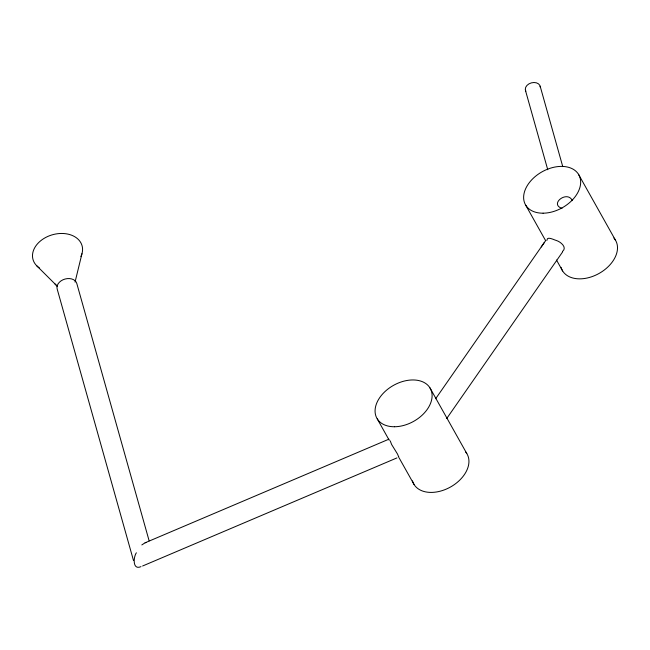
<?xml version="1.0" encoding="UTF-8"?>
<svg xmlns="http://www.w3.org/2000/svg" width="650" height="650" viewBox="0 0 650 650"><rect width="100%" height="100%" fill="white"/><g stroke="black" fill="none" stroke-linecap="round" stroke-linejoin="round"><path stroke-width="0.97" d="M75.043 282.092L81.949 253.752M136.362 552.793C133.323 557.107 132.429 570.497 140.985 566.637M544.359 242.442L541.271 246.911L545.846 240.313M435.646 398.743L541.531 246.537M446.729 418.503L562.599 251.932M141.83 544.928L145.145 542.774L388.911 439.181M562.551 251.428C567.45 247.333 560.511 241.743 556.424 240.516C554.141 239.964 546.683 235.763 546.967 240.313M142.626 565.988L396.939 457.917M145.145 542.774L146.201 542.49M561.998 208.374C548.941 204.076 567.491 189.922 572.301 200.639M36.457 265.501L57.297 286.26M54.828 283.798L57.379 286.341M414.082 484.526L399.108 457.876M578.492 174.289L615.339 239.956M525.785 205.303L545.626 240.662M556.497 260.033L562.64 270.977M429.934 387.839L466.781 453.513M377.236 418.86L389.252 440.31M398.426 456.609L398.791 457.121L397.548 454.106L391.617 444.486L390.219 440.854M540.166 86.222L562.762 166.619M525.428 90.293L547.755 169.739M149.143 540.865L76.806 283.506A10.197 7.434 -15.7 0 0 65.024 279.045A10.197 7.434 -15.7 0 0 57.151 288.933L133.477 560.462M613.868 237.989A30.582 20.621 -29.3 0 1 598.91 273.536A30.582 20.621 -29.3 0 1 561.039 267.345M465.595 451.88A30.582 20.621 -29.3 0 1 450.076 487.248A30.582 20.621 -29.3 0 1 412.482 480.894M525.809 91.228A7.646 5.574 -15.7 0 1 531.367 82.867A7.646 5.574 -15.7 0 1 540.304 87.279M39.455 267.995A25.488 18.582 -15.7 0 1 37.765 243.523A25.488 18.582 -15.7 0 1 69.883 234.618A25.488 18.582 -15.7 0 1 80.884 256.514M543.075 213.192A30.582 20.621 -29.3 0 0 580.092 177.921A30.582 20.621 -29.3 0 0 533.26 178.279A30.582 20.621 -29.3 0 0 543.075 213.192M394.517 426.749A30.582 20.621 -29.3 0 0 431.535 391.471A30.582 20.621 -29.3 0 0 384.702 391.836A30.582 20.621 -29.3 0 0 394.517 426.749"/></g></svg>
